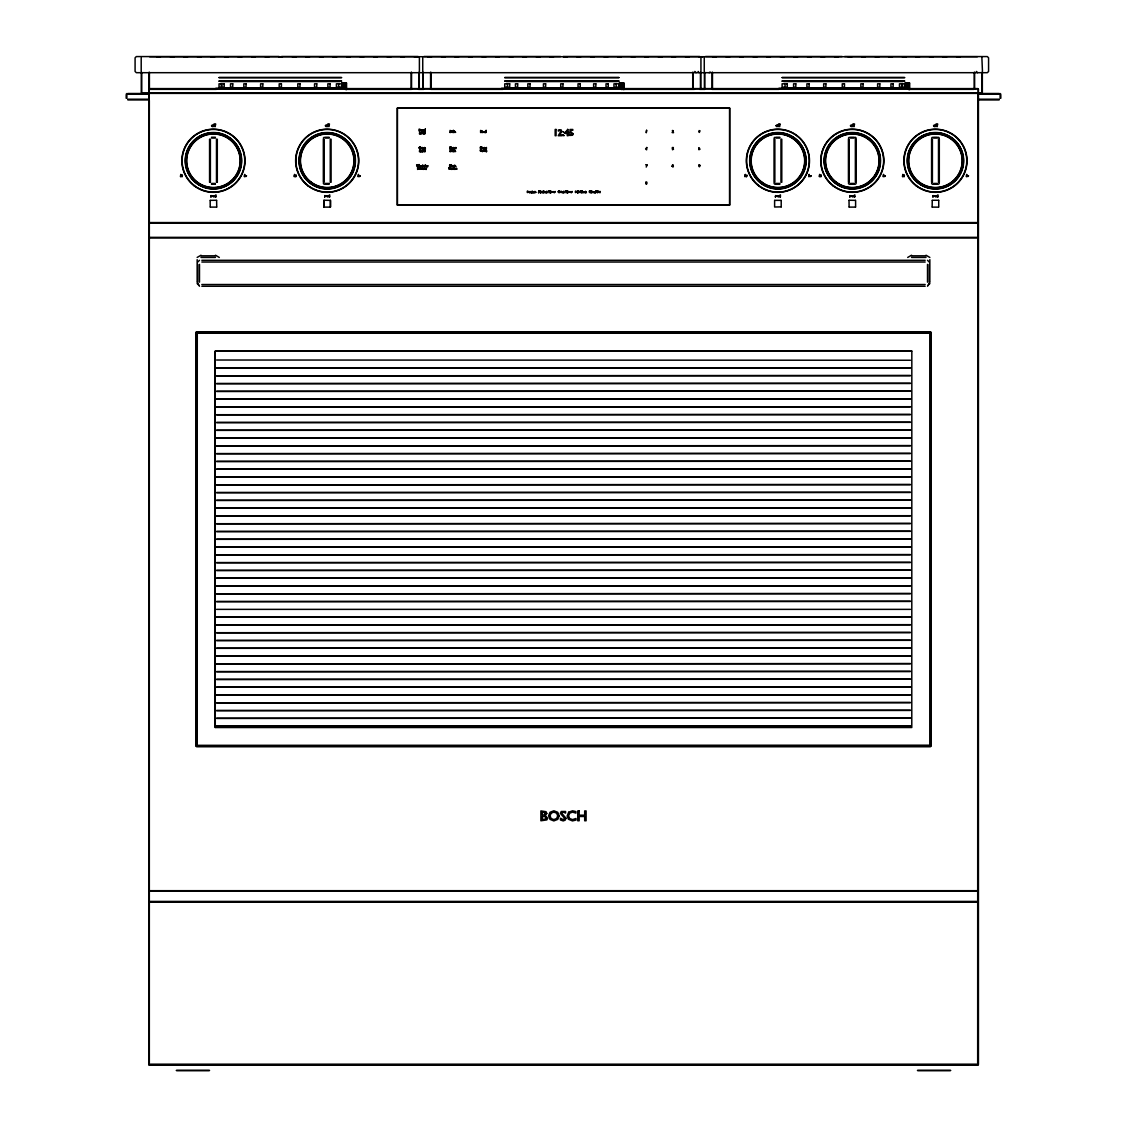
<?xml version="1.0" encoding="UTF-8"?>
<svg xmlns="http://www.w3.org/2000/svg" width="1127" height="1127" viewBox="0 0 1127 1127"><rect width="100%" height="100%" fill="white"/><g stroke="black" fill="none" stroke-linecap="round" stroke-linejoin="round"><path stroke-width="1.5" d="M599.705 191.435L600.198 191.435M197.155 333.183L197.155 745.412M929.845 745.412L929.845 333.183M210.143 200.352L210.242 206.875M216.736 207.016L216.623 200.493M196.084 332.211L196.084 746.074M323.914 200.352L323.914 207.016M330.507 207.016L330.507 200.352M397.282 108.178L397.282 205.001M729.718 205.001L729.718 108.178M774.615 200.352L774.615 207.016L781.25 206.875M849.011 200.352L849.11 206.875M855.604 207.016L855.604 200.352M938.735 207.016L938.735 200.352M929.888 282.173L927.521 286.258M420.892 168.205C419.977 167.331 419.385 170.487 420.61 168.332M454.702 165.444C453.787 164.584 453.181 167.74 454.42 165.584M538.861 191.675L540.044 190.759L539.185 191.703L540.256 192.745M126.182 94.217L126.886 93.499M197.155 257.449L201 255.223M197.746 262.027L199.479 260.295M323.336 138.072L324.153 137.255M710.207 72.058L709.122 72.692M774.038 138.072L774.855 137.255M848.434 138.072L849.251 137.255M855.365 184.264L856.168 183.447M931.578 138.072L932.395 137.255M938.495 184.264L939.312 183.447M907.7 257.449L911.546 255.223M928.211 285.187L929.845 283.553M540.904 191.675L541.805 191.435M180.813 175.601L181.701 176.587L180.827 175.389M294.584 175.601L295.471 176.587L294.598 175.389M422.287 130.14L423.16 131.126L422.287 129.929M424.583 147.919L425.457 148.905L424.583 147.722M423.146 150.68L424.034 151.666L423.146 150.469M425.626 165.711L426.513 166.683L425.64 165.5M453.73 147.919L454.618 148.905L453.744 147.722M484.3 147.919L485.173 148.905L484.3 147.722M532.522 191.815L533.367 192.745L532.536 191.618M543.594 191.815L544.426 192.745L543.594 191.618M546.44 191.815L547.285 192.745L546.454 191.618M563.43 191.815L564.275 192.745L563.43 191.618M585.589 191.815L586.434 192.745L585.603 191.618M745.299 175.601L746.173 176.587L745.299 175.389M819.681 175.601L820.569 176.587L819.695 175.389M902.826 175.601L903.713 176.587L902.826 175.389M211.2 195.957C212.003 196.929 214.327 195.774 211.2 195.774M324.97 195.957C325.773 196.929 328.098 195.774 324.97 195.774M422.597 165.697C423.4 166.655 425.724 165.5 422.597 165.5M551.103 191.801C551.878 192.717 554.09 191.618 551.103 191.618M568.093 191.801C568.853 192.717 571.079 191.618 568.093 191.618M775.672 195.957C776.475 196.929 778.799 195.774 775.672 195.774M850.068 195.957C850.871 196.929 853.195 195.774 850.068 195.774M933.212 195.957C934.015 196.929 936.34 195.774 933.212 195.774M421.315 130.45C420.596 129.196 421.723 132.028 421.315 130.295M452.321 131.831C451.561 130.563 452.786 133.409 452.321 131.676M420.413 166.007C419.836 164.852 420.371 167.345 420.413 165.866M584.659 192.097C583.969 190.914 585.082 193.605 584.659 191.956M593.901 192.097C593.225 190.914 594.295 193.605 593.901 191.956M397.422 108.023L729.578 108.023M216.623 207.114L210.242 207.114M324.012 200.254L330.267 200.352M330.394 207.114L324.012 207.114M196.309 331.986L930.691 331.986M197.281 333.057L929.719 333.057M729.578 205.156L397.422 205.156M849.11 200.254L855.365 200.352M855.492 207.114L849.11 207.114M932.254 200.254L938.636 200.254M938.495 207.157L932.254 207.114M929.719 745.539L197.281 745.539M930.691 746.623L196.309 746.623M279.045 56.519L136.339 56.575L135.085 57.829L135.085 71.438L136.339 72.692L987.322 72.692L988.576 71.438L988.576 57.829L987.322 56.575L844.616 56.519M281.553 56.519L418.145 56.519M423.977 56.519L560.584 56.519M563.077 56.519L699.684 56.519M705.516 56.519L842.123 56.519M149.609 56.716L977.391 56.716M219.145 77.481L341.453 77.481M504.854 77.481L618.822 77.481M782.223 77.481L904.516 77.481M218.962 77.664L341.636 77.664M504.671 77.664L619.005 77.664M782.039 77.664L904.699 77.664M218.962 81.045L341.636 81.045M504.671 81.045L619.005 81.045M782.039 81.045L904.699 81.045M219.145 81.229L341.453 81.229M504.854 81.229L618.822 81.229M782.223 81.229L904.516 81.229M220.638 81.553L339.96 81.553M506.333 81.553L617.328 81.553M783.702 81.553L903.037 81.553M341.904 82.933L346.496 82.933M619.272 82.933L623.865 82.933M904.981 82.933L909.559 82.933M339.34 83.807L341.566 83.807L341.566 87.131L339.34 87.131M506.967 83.807L504.741 83.807L504.741 87.131L506.967 87.131M616.708 83.807L618.92 83.807L618.92 87.131L616.708 87.131M784.322 83.807L782.11 83.807L782.11 87.131L784.322 87.131M220.638 87.991L339.96 87.991M506.333 87.991L617.328 87.991M783.702 87.991L903.037 87.991M215.82 88.315L344.777 88.315M501.515 88.315L622.146 88.315M778.884 88.315L907.855 88.315M149.046 88.596L977.954 88.596M149.046 88.808L977.954 88.808M149.609 89.357L216.384 89.357M346.44 89.357L411.468 89.357M418.497 89.357L423.78 89.357M430.81 89.357L502.867 89.357M624.133 89.357L694.429 89.357M699.712 89.357L704.981 89.357M712.01 89.357L778.799 89.357M908.855 89.357L973.883 89.357M142.171 93.034L148.567 93.034M149.877 92.879L977.123 92.879M978.306 93.034L981.49 93.034M127.858 93.499L148.989 93.499M149.877 93.386L977.123 93.386M978.011 93.499L999.142 93.499M127.858 94.217L148.989 94.217M978.011 94.217L999.142 94.217M127.858 99.218L148.989 99.218M978.011 99.218L999.142 99.218M127.858 99.937L148.989 99.937M978.011 99.937L999.142 99.937M397.634 108.178L729.366 108.178M211.496 137.255L215.384 137.255M325.266 137.255L329.154 137.255M775.968 137.255L779.856 137.255M850.364 137.255L854.252 137.255M933.494 137.255L937.382 137.255M211.496 138.072L215.384 138.072M325.266 138.072L329.154 138.072M775.968 138.072L779.856 138.072M850.364 138.072L854.252 138.072M933.494 138.072L937.382 138.072M646.743 165.077L645.757 164.767L647.236 164.767L646.208 167.064M423.188 168.064L423.738 168.895C424.879 166.204 423.71 171.374 423.287 168.515C422.949 171.346 421.681 166.19 422.836 168.895M211.496 183.447L215.384 183.447M325.266 183.447L329.154 183.447M775.968 183.447L779.856 183.447M850.364 183.447L854.252 183.447M933.494 183.447L937.382 183.447M211.496 184.264L215.384 184.264M325.266 184.264L329.154 184.264M775.968 184.264L779.856 184.264M850.364 184.264L854.252 184.264M933.494 184.264L937.382 184.264M210.383 200.352L216.623 200.254M774.855 200.352L780.969 200.352M397.634 205.001L729.366 205.001M149.877 222.568L977.123 222.568M149.877 223.09L977.123 223.09M150.018 237.36L976.982 237.36M150.018 237.924L976.982 237.924M201 255.815L215.454 255.815M911.546 255.815L926 255.815M201 257.449L215.454 257.449M911.546 257.449L926 257.449M201.832 260.295L925.168 260.295M201.832 262.027L925.168 262.027M201.832 284.525L925.168 284.525M201.832 286.258L925.168 286.258M196.619 332.211L930.381 332.211M197.464 333.057L929.536 333.057M911.785 351.089L215.187 351.117L911.828 351.173L911.785 727.521L215.271 727.535L215.215 351.173L215.187 727.436M197.464 745.539L929.536 745.412M196.619 746.384L930.381 746.384M150.018 890.682L976.982 890.682M150.018 891.246L976.982 891.246M150.3 901.417L976.7 901.417M150.3 902.079L976.7 902.079M150.3 1064.184L976.7 1064.184M149.046 1064.818L977.954 1064.818M149.046 1065.015L977.954 1065.015M176.347 1070.396L209.552 1070.396M917.448 1070.396L950.653 1070.396M176.53 1070.58L209.368 1070.58M917.632 1070.58L950.47 1070.58M977.602 72.692L976.348 71.438M696.077 72.692L694.824 71.438M926 255.223L929.845 257.449M215.454 255.223L219.3 257.449M538.861 191.773L540.706 192.745L540.706 191.435M981.842 56.744L982.462 71.438M1000.114 93.499L1000.818 94.217M938.495 137.255L939.312 138.072M931.578 183.447L932.395 184.264M855.365 137.255L856.168 138.072M927.521 260.295L929.254 262.027M848.434 183.447L849.251 184.264M698.782 72.522L698.148 71.438M774.038 183.447L774.855 184.264M323.336 183.447L324.153 184.264M197.155 283.553L198.789 285.187M199.479 286.258L197.112 282.173M534.508 191.646C534.916 194.45 532.465 192.252 534.776 191.435M932.142 207.016L932.254 200.493M930.916 332.211L930.916 746.074M781.208 200.352L781.208 206.875M1000.818 95.189L1000.818 98.246M1000.114 95.189L1000.114 98.246M982.335 72.325L982.335 92.555M981.983 72.325L981.983 92.555M978.433 89.075L978.433 1064.536M978.236 89.075L978.236 1064.536M977.813 94.076L977.673 1063.423M974.616 72.325L974.616 89.174M974.263 72.325L974.263 89.174M960.232 56.843L956.612 56.843M946.68 56.843L943.06 56.843M939.312 139.17L939.312 182.335M938.495 139.17L938.495 182.335M933.114 56.843L929.507 56.843M932.395 139.17L932.395 182.335M931.578 139.17L931.578 182.335M930.691 332.521L930.691 746.074M929.845 259.661L929.845 281.341M929.254 264.394L929.254 282.173M927.521 264.394L927.521 282.173M919.562 56.843L915.955 56.843M910.433 360.246L216.567 360.02M910.433 609.369L216.567 609.369M909.63 83.187L909.63 89.554M909.306 83.187L909.306 89.554M908.447 83.187L908.447 89.554M907.263 83.187L907.263 87.962M906.009 56.843L902.389 56.843M906.094 83.187L906.094 87.962M905.22 83.187L905.22 87.962M892.443 56.843L888.837 56.843M878.891 56.843L875.285 56.843M865.339 56.843L861.732 56.843M856.168 139.17L856.168 182.335M855.365 139.17L855.365 182.335M851.787 56.843L848.166 56.843M849.251 139.17L849.251 182.335M848.434 139.17L848.434 182.335M838.22 56.843L834.614 56.843M824.668 56.843L821.062 56.843M811.116 56.843L807.51 56.843M797.564 56.843L793.943 56.843M783.998 56.843L780.391 56.843M781.786 139.17L781.786 182.335M780.969 139.17L780.969 182.335M774.855 139.17L774.855 182.335M774.038 139.17L774.038 182.335M770.445 56.843L766.839 56.843M756.893 56.843L753.287 56.843M743.341 56.843L739.721 56.843M729.775 56.843L726.168 56.843M729.578 108.389L729.578 204.79M716.223 56.843L712.616 56.843M712.475 72.325L712.475 89.174M712.109 72.325L712.109 89.174M704.755 72.325L704.755 89.174M704.403 72.325L704.403 89.174M704.262 57.829L704.262 71.438M702.67 56.843L699.064 56.843M700.938 57.829L700.938 71.438M700.797 72.325L700.797 89.174M700.445 72.325L700.445 89.174M693.091 72.325L693.091 89.174M692.725 72.325L692.725 89.174M689.118 56.843L685.498 56.843M675.552 56.843L671.946 56.843M662 56.843L658.393 56.843M648.448 56.843L644.841 56.843M634.895 56.843L631.275 56.843M623.921 83.187L623.921 89.554M623.611 83.187L623.611 89.554M622.752 83.187L622.752 89.554M621.569 83.187L621.569 89.554M621.329 56.843L617.723 56.843M620.385 83.187L620.385 87.962M619.526 83.187L619.526 87.962M619.202 83.187L619.202 87.962M607.777 56.843L604.171 56.843M599.973 191.675L599.973 192.745L598.789 191.675M594.225 56.843L590.618 56.843M580.673 56.843L577.052 56.843M578.968 191.675L578.729 192.745L578.292 191.675M567.106 56.843L563.5 56.843M553.554 56.843L549.948 56.843M541.383 191.675L541.876 192.689L540.453 191.435L540.453 192.745M540.002 56.843L536.382 56.843M531.38 191.675L531.127 192.773L530 191.675L530.155 192.773L530 191.435M526.45 56.843L522.829 56.843M512.884 56.843L509.277 56.843M499.331 56.843L495.725 56.843M485.779 56.843L482.159 56.843M472.227 56.843L468.607 56.843M458.661 56.843L455.054 56.843M445.109 56.843L441.502 56.843M431.556 56.843L427.936 56.843M430.937 72.325L430.937 89.174M430.584 72.325L430.584 89.174M423.217 72.325L423.217 89.174M422.864 72.325L422.864 89.174M422.738 57.829L422.738 71.438M419.399 57.829L419.399 71.438M419.272 72.325L419.272 89.174M418.906 72.325L418.906 89.174M418.004 56.843L414.384 56.843M411.552 72.325L411.552 89.174M411.2 72.325L411.2 89.174M404.438 56.843L400.832 56.843M397.422 108.389L397.422 204.79M390.886 56.843L387.279 56.843M377.334 56.843L373.713 56.843M363.782 56.843L360.161 56.843M350.215 56.843L346.609 56.843M346.567 83.187L346.567 89.554M346.243 83.187L346.243 89.554M345.383 83.187L345.383 89.554M344.2 83.187L344.2 87.962M343.017 83.187L343.017 87.962M342.157 83.187L342.157 87.962M341.833 83.187L341.833 87.962M336.663 56.843L333.057 56.843M331.07 139.17L331.07 182.335M330.394 200.493L330.394 206.875M330.267 139.17L330.267 182.335M324.153 139.17L324.153 182.335M324.012 200.493L324.012 206.875M323.336 139.17L323.336 182.335M323.111 56.843L319.49 56.843M309.559 56.843L305.938 56.843M295.992 56.843L292.386 56.843M282.44 56.843L278.834 56.843M268.888 56.843L265.268 56.843M255.336 56.843L251.715 56.843M241.77 56.843L238.163 56.843M228.218 56.843L224.611 56.843M217.3 139.17L217.3 182.335M216.483 139.17L216.483 182.335M214.665 56.843L211.045 56.843M210.383 139.17L210.383 182.335M209.566 139.17L209.566 182.335M201.099 56.843L197.493 56.843M199.479 264.394L199.479 282.173M197.746 264.394L197.746 282.173M197.155 259.661L197.155 281.341M197.281 333.367L197.155 745.243M196.309 332.521L196.309 746.074M187.547 56.843L183.94 56.843M173.995 56.843L170.388 56.843M160.443 56.843L156.822 56.843M149.398 72.325L149.398 89.174M149.327 100.388L149.327 1063.423M149.046 72.325L149.046 92.555M149.187 94.076L149.187 221.878M148.764 89.075L148.764 1064.536M141.692 72.325L141.692 92.555M141.326 72.325L141.326 92.555M141.199 57.829L141.199 71.438M126.886 95.189L126.886 98.246M126.182 95.189L126.182 98.246M699.585 165.458L698.839 165.401L699.585 165.458M213.876 124.364L213.82 126.647L214.158 125.21L215.13 126.647L215.666 123.984L214.792 124.9L214.694 123.984L213.876 124.364M327.647 124.364L327.591 126.647L327.929 125.21L328.901 126.647L329.436 123.984L328.563 124.9L328.464 123.984L327.647 124.364M778.348 124.364L778.292 126.647L778.644 125.21L779.616 126.647L780.138 123.984L779.264 124.9L779.166 123.984L778.348 124.364M852.745 124.364L852.688 126.647L853.026 125.21L853.998 126.647L854.534 123.984L853.66 124.9L853.562 123.984L852.745 124.364M935.889 124.364L935.819 126.647L936.171 125.21L937.143 126.647L937.664 123.984L936.805 124.9L936.692 123.984L935.889 124.364M560.837 131.45L558.217 135.719L562.19 135.719L562.19 134.874L559.795 134.874L561.739 131.338L561.204 129.929L558.358 129.985L558.358 131.112L559.767 130.267L560.837 131.45M673.058 131.028L672.101 132.563L673.552 132.592L672.678 132.282C674.791 130.295 670.72 130.028 673.058 131.028M646.137 182.504L646.433 183.983L646.137 182.504M699.768 130.873C699.163 135.325 698.275 128.971 699.768 130.873M422.526 150.793C422.062 154.103 420.892 149.666 422.526 150.793M427.851 165.824C427.358 169.177 426.189 164.655 427.851 165.824M645.898 182.278L646.433 184.293L646.968 182.278L645.898 182.278M672.185 166.106C674.312 169.022 672.988 162.274 672.185 166.106M596.141 190.731L595.577 192.773L596.141 190.731M698.768 148.201L698.74 149.623C700.543 150.243 699.036 146.552 698.768 148.201M451.279 130.957L451.307 132.324L450.039 132.507L450.039 130.422L451.279 130.957M451.279 150.102L451.307 151.483L450.039 151.666L450.039 149.581L451.279 150.102M481.849 130.957L481.863 132.324L480.595 132.507L480.595 130.422L481.849 130.957M546.778 813.426L545.271 815.568L547.637 818.146L546.877 819.907L540.89 820.766L540.89 810.919L546.06 811.708L546.778 813.426M481.271 150.159C482.131 153.469 478.087 149.088 481.271 150.159M699.923 165.57L699.67 166.402C699.444 167.993 697.881 164.303 699.712 164.965L699.923 165.57M421.512 165.669L421.146 166.683L421.512 165.669M426.429 168.43L426.062 169.444L426.429 168.43M482.666 131.493L482.3 132.507L482.666 131.493M554.878 191.773C553.498 193.802 556.104 190.477 554.794 191.745M571.854 191.773C570.473 193.802 573.094 190.477 571.769 191.745M594.943 191.773L594.591 192.745L594.943 191.773M419.23 168.402C418.216 170.91 416.891 166.599 419.019 167.853L419.23 168.402M422.724 132.676C423.132 135.649 424.048 131.845 422.724 132.676M542.172 191.604C542.552 194.436 543.425 190.815 542.172 191.604M215.102 195.929L215.666 196.732L215.102 195.929M328.873 195.929L329.436 196.732L328.873 195.929M453.251 168.416L453.829 169.205L453.251 168.416M779.574 195.929L780.152 196.732L779.574 195.929M853.97 195.929L854.548 196.732L853.97 195.929M937.115 195.929L937.678 196.732L937.115 195.929M213.412 195.746L213.397 196.76L214.44 196.831L213.412 195.746M327.182 195.746L327.168 196.76L328.211 196.831L327.182 195.746M423.653 129.915L423.653 130.929L424.696 131L423.653 129.915M422.963 147.707L422.949 148.708L423.991 148.778L422.963 147.707M424.696 168.233L424.682 169.247L425.724 169.304L424.696 168.233M454.604 131.296L454.59 132.31L455.632 132.366L454.604 131.296M454.604 150.454L454.59 151.469L455.632 151.525L454.604 150.454M454.998 165.486L454.998 166.5L456.041 166.557L454.998 165.486M454.59 168.233L454.575 169.247L455.618 169.304L454.59 168.233M528.394 191.604L529.394 192.618L528.394 191.604M544.904 191.604L545.891 192.618L544.904 191.604M553.216 191.604L554.202 192.618L553.216 191.604M561.88 191.604L562.866 192.618L561.88 191.604M570.192 191.604L571.192 192.618L570.192 191.604M576.517 191.604L577.503 192.618L576.517 191.604M582.8 191.604L583.786 192.618L582.8 191.604M592.041 191.604L593.027 192.618L592.041 191.604M777.884 195.746L777.884 196.76L778.926 196.831L777.884 195.746M852.28 195.746L852.266 196.76L853.308 196.831L852.28 195.746M935.41 195.746L935.41 196.76L936.452 196.831L935.41 195.746M213.045 125.759L211.876 125.745L213.045 125.759M246.207 175.897L245.292 175.882L246.207 175.897M326.816 125.759L325.661 125.745L326.816 125.759M359.978 175.897L359.062 175.882L359.978 175.897M422.033 133.183L421.118 133.183L422.033 133.183M452.885 148.215L451.983 148.215L452.885 148.215M453.096 165.993L452.181 165.993L453.096 165.993M452.336 168.74L451.42 168.74L452.336 168.74M484.596 131.803L483.68 131.803L484.596 131.803M483.455 148.215L482.539 148.215L483.455 148.215M482.976 150.962L482.06 150.962L482.976 150.962M777.517 125.759L776.362 125.745L777.517 125.759M810.679 175.897L809.778 175.882L810.679 175.897M851.913 125.759L850.758 125.745L851.913 125.759M885.075 175.897L884.16 175.882L885.075 175.897M935.058 125.759L933.889 125.745L935.058 125.759M968.22 175.897L967.304 175.882L968.22 175.897M699.613 149.158L698.867 148.933L699.613 149.158M213.397 125.745L212.454 126.675L211.524 125.745L212.454 124.858L213.397 125.745M214.891 195.746L215.947 196.957L215.947 194.872L214.891 195.746M246.475 175.882L245.742 176.615L245.01 175.882L246.475 175.882M327.168 125.745L326.224 126.675L325.294 125.745L326.224 124.858L327.168 125.745M328.661 195.746L329.718 196.957L329.718 194.872L328.661 195.746M360.246 175.882L359.513 176.615L358.78 175.882L360.246 175.882M422.301 133.183L421.568 133.902L420.836 133.183L422.301 133.183M453.167 148.215L452.42 148.933L451.702 148.215L453.167 148.215M453.378 165.993L452.631 166.711L451.913 165.993L453.378 165.993M452.617 168.74L451.871 169.473L451.152 168.74L452.617 168.74M453.054 168.233L454.096 169.444L454.096 167.359L453.054 168.233M484.878 131.803L484.131 132.535L483.413 131.803L484.878 131.803M483.722 148.215L482.99 148.933L482.257 148.215L483.722 148.215M483.258 150.962L482.511 151.68L481.792 150.962L483.258 150.962M777.869 125.745L776.926 126.675L776.01 125.745L776.926 124.858L777.869 125.745M779.377 195.746L780.419 196.957L780.419 194.872L779.377 195.746M810.961 175.882L810.214 176.615L809.496 175.882L810.961 175.882M852.266 125.745L851.322 126.675L850.392 125.745L851.322 124.858L852.266 125.745M853.759 195.746L854.815 196.957L854.815 194.872L853.759 195.746M885.357 175.882L884.61 176.615L883.878 175.882L885.357 175.882M935.41 125.745L934.466 126.675L933.536 125.745L934.466 124.858L935.41 125.745M936.903 195.746L937.96 196.957L937.96 194.872L936.903 195.746M968.487 175.882L967.755 176.615L967.022 175.882L968.487 175.882M419.329 164.612L418.765 166.035L418.187 164.612L417.314 166.035C415.68 161.626 417.483 169.881 418.032 165.007L418.779 166.711L419.329 164.612M421.174 147.862L420.047 148.933L418.934 147.862L420.061 146.792L421.174 147.862M560.175 191.759L559.105 192.773L558.048 191.759L559.105 190.731L560.175 191.759M598.634 191.759L597.564 192.773L596.493 191.759L597.564 190.731L598.634 191.759M559.175 815.849L557.752 819.371L553.836 820.907L550.004 819.371L548.581 815.849L550.032 812.285L553.864 810.792L557.738 812.285L559.175 815.849M573.108 133.803L572.53 135.24L569.544 135.423L569.544 134.493L570.91 134.958L572.206 133.831L570.008 132.732L570.008 129.478L572.798 129.478L572.798 130.281L570.825 130.281L570.825 131.845L573.108 133.803M673.453 149.116C671.03 150.652 673.861 149.018 672.326 148.722L672.326 147.538L673.34 147.538L672.622 148.398L673.453 149.116M673.228 166.402L672.425 166.402L673.228 166.402M419.483 147.299L419.483 148.44L420.639 148.44L420.639 147.299L419.483 147.299M558.555 191.21L558.555 192.294L559.668 192.294L559.668 191.21L558.555 191.21M597.014 191.21L597.014 192.294L598.127 192.294L598.127 191.21L597.014 191.21M551.131 813.159L550.046 815.849L551.131 818.526L553.864 819.597L556.625 818.526L557.71 815.849L556.625 813.159L553.864 812.088L551.131 813.159M451.152 131.901L450.335 132.239L451.152 131.901M451.152 151.06L450.335 151.384L451.152 151.06M481.722 131.901L480.891 132.239L481.722 131.901M546.186 817.934L545.75 818.991L542.298 819.498L542.298 816.413L545.651 816.836L546.186 817.934M419.54 168.402L417.61 169.444L417.61 167.359L419.54 168.402M449.898 147.116L449.842 148.581L451.448 148.75L449.884 147.876L451.434 146.975L449.898 147.116M480.454 147.116L480.398 148.581L482.018 148.75L480.44 147.876L481.99 146.975L480.454 147.116M528.014 192.238C526.422 194.069 527.563 188.42 528.014 192.238M576.136 192.238C574.545 194.069 575.686 188.42 576.136 192.238M580.25 191.026L580.208 192.435L581.743 192.604L580.236 191.759L581.715 190.9L580.25 191.026M589.491 191.026L589.435 192.435L590.985 192.604L589.477 191.759L590.957 190.9L589.491 191.026M672.58 165.134L673.087 165.627L672.58 165.134M565.979 818.23L565.19 820.146L563.218 820.907L560.457 819.991L560.457 818.202L563.063 819.625L564.669 818.385L560.401 813.412L561.218 811.496L565.585 811.482L565.585 813.088L563.275 812.06L561.711 813.229L565.979 818.23M568.656 812.257L567.135 815.99L568.402 819.216L572.446 820.907L576.024 820.033L576.024 818.484L572.586 819.597L569.698 818.554L568.586 815.863L569.713 813.159L572.516 812.088L575.911 813.116L575.911 811.595L572.53 810.792L568.656 812.257M420.484 129.647L419.174 131.126L419.174 129.041L420.484 129.647M420.174 129.633L419.469 129.957L420.174 129.633M563.106 131.69L563.88 132.465L563.106 131.69M563.106 134.874L563.88 135.649L563.106 134.874M422.357 147.538L421.991 148.384C420.441 146.031 422.907 150.99 422.357 147.538M455.843 147.538L455.477 148.384C453.927 146.031 456.393 150.99 455.843 147.538M486.399 147.538L486.047 148.384C484.497 146.031 486.949 150.99 486.399 147.538M561.302 191.435L560.964 192.252C559.485 189.998 561.824 194.732 561.302 191.435M545.313 813.567L544.806 814.751L542.298 815.131L542.298 812.187L544.947 812.595L545.313 813.567M456.801 169.064C455.477 170.346 456.407 166.528 456.801 169.064M485.723 151.286C484.399 152.582 485.343 148.736 485.723 151.286M535.804 192.393C534.607 193.59 535.325 189.984 535.804 192.393M421.118 168.839C422.752 169.684 421.089 167.881 421.118 168.839M451.758 151.06C453.392 151.891 451.73 150.102 451.758 151.06M483.596 151.06C485.272 152.075 483.483 149.877 483.596 151.06M421.723 151.779L421.723 151.779M427.048 166.81L427.048 166.81M533.874 192.872L533.874 192.872M451.279 165.063L450.631 165.88L449.941 165.063C450.096 169.684 448.785 162.387 450.603 165.458C452.434 162.387 451.11 169.684 451.279 165.063M450.504 167.824L449.87 168.627L449.18 167.824C449.335 172.431 448.025 165.148 449.842 168.219C451.673 165.148 450.349 172.431 450.518 167.824M567.233 131.084L565.81 132.859L567.261 132.859L567.261 131.084M567.769 129.394L564.599 133.254L567.261 133.676L567.261 135.719L568.149 135.719L568.825 133.676L567.769 129.394M646.785 147.51L645.63 148.919L646.602 149.806L646.785 147.51M425.161 132.507L424.921 133.874L424.231 133.183L425.161 132.507M454.237 131.126L453.998 132.507L453.308 131.803L454.237 131.126M454.237 150.285L453.998 151.666L453.308 150.962L454.237 150.285M424.724 150.004L424.893 151.68L424.724 150.004M486.357 150.004L486.526 151.68L486.357 150.004M221.258 83.807L219.032 83.807L219.032 87.131L221.258 87.131L221.258 83.807M224.203 83.807L221.977 83.807L221.977 87.131L224.203 87.131L224.203 83.807M232.754 83.807L230.528 83.807L230.528 87.131L232.754 87.131L232.754 83.807M246.052 83.807L243.826 83.807L243.826 87.131L246.052 87.131L246.052 83.807M262.816 83.807L260.605 83.807L260.605 87.131L262.816 87.131L262.816 83.807M281.412 83.807L279.186 83.807L279.186 87.131L281.412 87.131L281.412 83.807M299.993 83.807L297.782 83.807L297.782 87.131L299.993 87.131L299.993 83.807M316.772 83.807L314.546 83.807L314.546 87.131L316.772 87.131L316.772 83.807M330.07 83.807L327.844 83.807L327.844 87.131L330.07 87.131L330.07 83.807M338.621 83.807L336.395 83.807L336.395 87.131L338.621 87.131L338.621 83.807M509.7 83.807L507.474 83.807L507.474 87.131L509.7 87.131L509.7 83.807M517.659 83.807L515.433 83.807L515.433 87.131L517.659 87.131L517.659 83.807M530.042 83.807L527.816 83.807L527.816 87.131L530.042 87.131L530.042 83.807M545.651 83.807L543.425 83.807L543.425 87.131L545.651 87.131L545.651 83.807M562.951 83.807L560.725 83.807L560.725 87.131L562.951 87.131L562.951 83.807M580.25 83.807L578.024 83.807L578.024 87.131L580.25 87.131L580.25 83.807M595.845 83.807L593.633 83.807L593.633 87.131L595.845 87.131L595.845 83.807M608.242 83.807L606.016 83.807L606.016 87.131L608.242 87.131L608.242 83.807M616.187 83.807L613.961 83.807L613.961 87.131L616.187 87.131L616.187 83.807M787.266 83.807L785.054 83.807L785.054 87.131L787.266 87.131L787.266 83.807M795.817 83.807L793.591 83.807L793.591 87.131L795.817 87.131L795.817 83.807M809.13 83.807L806.904 83.807L806.904 87.131L809.13 87.131L809.13 83.807M825.894 83.807L823.668 83.807L823.668 87.131L825.894 87.131L825.894 83.807M844.475 83.807L842.249 83.807L842.249 87.131L844.475 87.131L844.475 83.807M863.071 83.807L860.845 83.807L860.845 87.131L863.071 87.131L863.071 83.807M879.835 83.807L877.609 83.807L877.609 87.131L879.835 87.131L879.835 83.807M893.147 83.807L890.922 83.807L890.922 87.131L893.147 87.131L893.147 83.807M901.685 83.807L899.459 83.807L899.459 87.131L901.685 87.131L901.685 83.807M904.629 83.807L902.403 83.807L902.403 87.131L904.629 87.131L904.629 83.807M425.288 129.041L425.02 131.126L425.288 129.041M556.076 129.478L555.174 129.478L555.174 135.719L556.076 135.719L556.076 129.478M422.287 129.76L422.005 131.126L422.287 129.76M646.602 130.309L646.278 132.592L646.602 130.309M453.293 130.422L453.026 132.507L453.293 130.422M486.131 130.422L485.85 132.507L486.131 130.422M485.455 131.126L485.188 132.507L485.455 131.126M419.751 131.789L419.455 133.874L420.695 133.874L419.751 133.606L419.751 131.789M424.217 131.789L423.949 133.874L424.217 131.789M424.583 147.538L424.301 148.905L424.583 147.538M453.73 147.538L453.463 148.905L453.73 147.538M484.3 147.538L484.018 148.905L484.3 147.538M419.737 149.581L419.441 151.666L420.681 151.666L419.737 151.384L419.737 149.581M423.146 149.581L422.879 151.666L423.146 149.581M453.293 149.581L453.026 151.666L453.293 149.581M421.188 150.285L420.906 151.666L421.188 150.285M422.597 165.317L422.329 166.683L422.597 165.317M424.978 165.317L424.696 166.683L424.978 165.317M425.626 165.317L425.358 166.683L425.626 165.317M180.813 174.502L180.545 176.587L180.813 174.502M244.7 174.502L244.432 176.587L244.7 174.502M294.584 174.502L294.316 176.587L294.584 174.502M358.471 174.502L358.203 176.587L358.471 174.502M745.299 174.502L745.017 176.587L745.299 174.502M809.186 174.502L808.918 176.587L809.186 174.502M819.681 174.502L819.414 176.587L819.681 174.502M883.568 174.502L883.3 176.587L883.568 174.502M902.826 174.502L902.558 176.587L902.826 174.502M966.712 174.502L966.445 176.587L966.712 174.502M182.363 175.22L182.081 176.587L182.363 175.22M296.133 175.22L295.852 176.587L296.133 175.22M746.835 175.22L746.567 176.587L746.835 175.22M821.231 175.22L820.949 176.587L821.231 175.22M904.361 175.22L904.093 176.587L904.361 175.22M538.861 190.759L538.565 192.745L538.861 190.759M543.594 190.759L543.327 192.745L543.594 190.759M549.99 190.759L548.328 190.759L549.018 192.745L549.99 190.759M566.966 190.759L565.303 190.759L565.993 192.745L566.966 190.759M578.081 190.759L577.813 192.745L578.081 190.759M582.321 190.759L582.067 192.745L582.321 190.759M591.562 190.759L591.295 192.745L591.562 190.759M531.902 191.435L531.634 192.745L531.902 191.435M532.522 191.435L532.268 192.745L532.522 191.435M546.44 191.435L546.186 192.745L546.44 191.435M550.483 191.435L550.23 192.745L550.483 191.435M551.103 191.435L550.849 192.745L551.103 191.435M563.43 191.435L563.162 192.745L563.43 191.435M567.473 191.435L567.205 192.745L567.473 191.435M568.093 191.435L567.825 192.745L568.093 191.435M585.589 191.435L585.336 192.745L585.589 191.435M211.2 195.591L210.932 196.957L211.2 195.591M324.97 195.591L324.703 196.957L324.97 195.591M775.672 195.591L775.404 196.957L775.672 195.591M850.068 195.591L849.8 196.957L850.068 195.591M933.212 195.591L932.931 196.957L933.212 195.591M910.433 367.811L216.567 368.036L910.433 367.811M910.433 375.587L216.567 375.812L910.433 375.587M910.433 383.377L216.567 383.603L910.433 383.377M910.433 391.168L216.567 391.379L910.433 391.168M910.433 398.944L216.567 399.169L910.433 398.944M910.433 406.734L216.567 406.96L910.433 406.734M910.433 414.525L216.567 414.736L910.433 414.525M910.433 422.301L216.567 422.526L910.433 422.301M910.433 430.091L216.567 430.317L910.433 430.091M910.433 437.868L216.567 438.093L910.433 437.868M910.433 445.658L216.567 445.883L910.433 445.658M910.433 453.448L216.567 453.66L910.433 453.448M910.433 461.225L216.567 461.45L910.433 461.225M910.433 469.015L216.567 469.241L910.433 469.015M910.433 476.806L216.567 477.017L910.433 476.806M910.433 484.582L216.567 484.807L910.433 484.582M910.433 492.372L216.567 492.598L910.433 492.372M910.433 500.149L216.567 500.374L910.433 500.149M910.433 507.939L216.567 508.164L910.433 507.939M910.433 515.729L216.567 515.941L910.433 515.729M910.433 523.506L216.567 523.731L910.433 523.506M910.433 531.296L216.567 531.521L910.433 531.296M910.433 539.072L216.567 539.298L910.433 539.072M910.433 546.863L216.567 547.088L910.433 546.863M910.433 554.653L216.567 554.864L910.433 554.653M910.433 562.429L216.567 562.655L910.433 562.429M910.433 570.22L216.567 570.445L910.433 570.22M910.433 578.01L216.567 578.221L910.433 578.01M910.433 585.786L216.567 586.012L910.433 585.786M910.433 593.577L216.567 593.802L910.433 593.577M910.433 601.353L216.567 601.579L910.433 601.353M910.433 616.934L216.567 617.145L910.433 616.934M910.433 624.71L216.567 624.936L910.433 624.71M910.433 632.501L216.567 632.726L910.433 632.501M910.433 640.291L216.567 640.502L910.433 640.291M910.433 648.067L216.567 648.293L910.433 648.067M910.433 655.858L216.567 656.083L910.433 655.858M910.433 663.634L216.567 663.859L910.433 663.634M910.433 671.424L216.567 671.65L910.433 671.424M910.433 679.215L216.567 679.426L910.433 679.215M910.433 686.991L216.567 687.216L910.433 686.991M910.433 694.781L216.567 695.007L910.433 694.781M910.433 702.558L216.567 702.783L910.433 702.558M910.433 710.348L216.567 710.573L910.433 710.348M910.433 718.138L216.567 718.35L910.433 718.138M910.433 725.915L216.567 726.14L910.433 725.915M579.165 810.919L577.757 810.919L577.757 820.766L579.165 820.766L579.165 816.483L584.688 816.483L584.688 820.766L586.096 820.766L586.096 810.919L584.688 810.919L584.688 815.201L579.165 815.201L579.165 810.919M921.322 185.222A28.245 28.245 0 0 0 963.684 160.752A28.245 28.245 0 0 0 921.322 136.297A28.245 28.245 0 0 0 921.322 185.222M921.449 184.997A27.992 27.992 0 0 0 963.43 160.752A27.992 27.992 0 0 0 921.449 136.522A27.992 27.992 0 0 0 921.449 184.997M838.178 185.222A28.245 28.245 0 0 0 880.553 160.752A28.245 28.245 0 0 0 838.178 136.297A28.245 28.245 0 0 0 838.178 185.222M838.305 184.997A27.992 27.992 0 0 0 880.3 160.752A27.992 27.992 0 0 0 838.305 136.522A27.992 27.992 0 0 0 838.305 184.997M763.796 185.222A28.245 28.245 0 0 0 806.157 160.752A28.245 28.245 0 0 0 763.796 136.297A28.245 28.245 0 0 0 763.796 185.222M763.923 184.997A27.992 27.992 0 0 0 805.904 160.752A27.992 27.992 0 0 0 763.923 136.522A27.992 27.992 0 0 0 763.923 184.997M313.081 185.222A28.245 28.245 0 0 0 355.456 160.752A28.245 28.245 0 0 0 313.081 136.297A28.245 28.245 0 0 0 313.081 185.222M313.207 184.997A27.992 27.992 0 0 0 355.202 160.752A27.992 27.992 0 0 0 313.207 136.522A27.992 27.992 0 0 0 313.207 184.997M199.31 185.222A28.245 28.245 0 0 0 241.685 160.752A28.245 28.245 0 0 0 199.31 136.297A28.245 28.245 0 0 0 199.31 185.222M199.437 184.997A27.992 27.992 0 0 0 241.432 160.752A27.992 27.992 0 0 0 199.437 136.522A27.992 27.992 0 0 0 199.437 184.997M916.223 185.814A31.584 31.584 0 0 0 966.755 164.88A31.584 31.584 0 0 0 923.365 131.577A31.584 31.584 0 0 0 916.223 185.814M916.378 185.603A31.331 31.331 0 0 0 966.501 164.852A31.331 31.331 0 0 0 923.464 131.817A31.331 31.331 0 0 0 916.378 185.603M833.078 185.814A31.584 31.584 0 0 0 883.61 164.88A31.584 31.584 0 0 0 840.221 131.577A31.584 31.584 0 0 0 833.078 185.814M833.233 185.603A31.331 31.331 0 0 0 883.357 164.852A31.331 31.331 0 0 0 840.319 131.817A31.331 31.331 0 0 0 833.233 185.603M758.696 185.814A31.584 31.584 0 0 0 809.228 164.88A31.584 31.584 0 0 0 765.825 131.577A31.584 31.584 0 0 0 758.696 185.814M758.851 185.603A31.331 31.331 0 0 0 808.975 164.852A31.331 31.331 0 0 0 765.923 131.817A31.331 31.331 0 0 0 758.851 185.603M307.981 185.814A31.584 31.584 0 0 0 358.513 164.88A31.584 31.584 0 0 0 315.123 131.577A31.584 31.584 0 0 0 307.981 185.814M308.136 185.603A31.331 31.331 0 0 0 358.259 164.852A31.331 31.331 0 0 0 315.222 131.817A31.331 31.331 0 0 0 308.136 185.603M194.21 185.814A31.584 31.584 0 0 0 244.742 164.88A31.584 31.584 0 0 0 201.353 131.577A31.584 31.584 0 0 0 194.21 185.814M194.365 185.603A31.331 31.331 0 0 0 244.489 164.852A31.331 31.331 0 0 0 201.451 131.817A31.331 31.331 0 0 0 194.365 185.603M919.012 182.18A26.992 26.992 0 0 0 962.204 164.288A26.992 26.992 0 0 0 925.112 135.818A26.992 26.992 0 0 0 919.012 182.18M919.167 181.968A26.738 26.738 0 0 0 961.951 164.246A26.738 26.738 0 0 0 925.211 136.057A26.738 26.738 0 0 0 919.167 181.968M835.868 182.18A26.992 26.992 0 0 0 879.074 164.288A26.992 26.992 0 0 0 841.968 135.818A26.992 26.992 0 0 0 835.868 182.18M836.023 181.968A26.738 26.738 0 0 0 878.821 164.246A26.738 26.738 0 0 0 842.066 136.057A26.738 26.738 0 0 0 836.023 181.968M761.486 182.18A26.992 26.992 0 0 0 804.678 164.288A26.992 26.992 0 0 0 767.586 135.818A26.992 26.992 0 0 0 761.486 182.18M761.641 181.968A26.738 26.738 0 0 0 804.424 164.246A26.738 26.738 0 0 0 767.684 136.057A26.738 26.738 0 0 0 761.641 181.968M310.77 182.18A26.992 26.992 0 0 0 353.977 164.288A26.992 26.992 0 0 0 316.87 135.818A26.992 26.992 0 0 0 310.77 182.18M310.925 181.968A26.738 26.738 0 0 0 353.723 164.246A26.738 26.738 0 0 0 316.969 136.057A26.738 26.738 0 0 0 310.925 181.968M197 182.18A26.992 26.992 0 0 0 240.206 164.288A26.992 26.992 0 0 0 203.099 135.818A26.992 26.992 0 0 0 197 182.18M197.155 181.968A26.738 26.738 0 0 0 239.952 164.246A26.738 26.738 0 0 0 203.198 136.057A26.738 26.738 0 0 0 197.155 181.968"/></g></svg>
